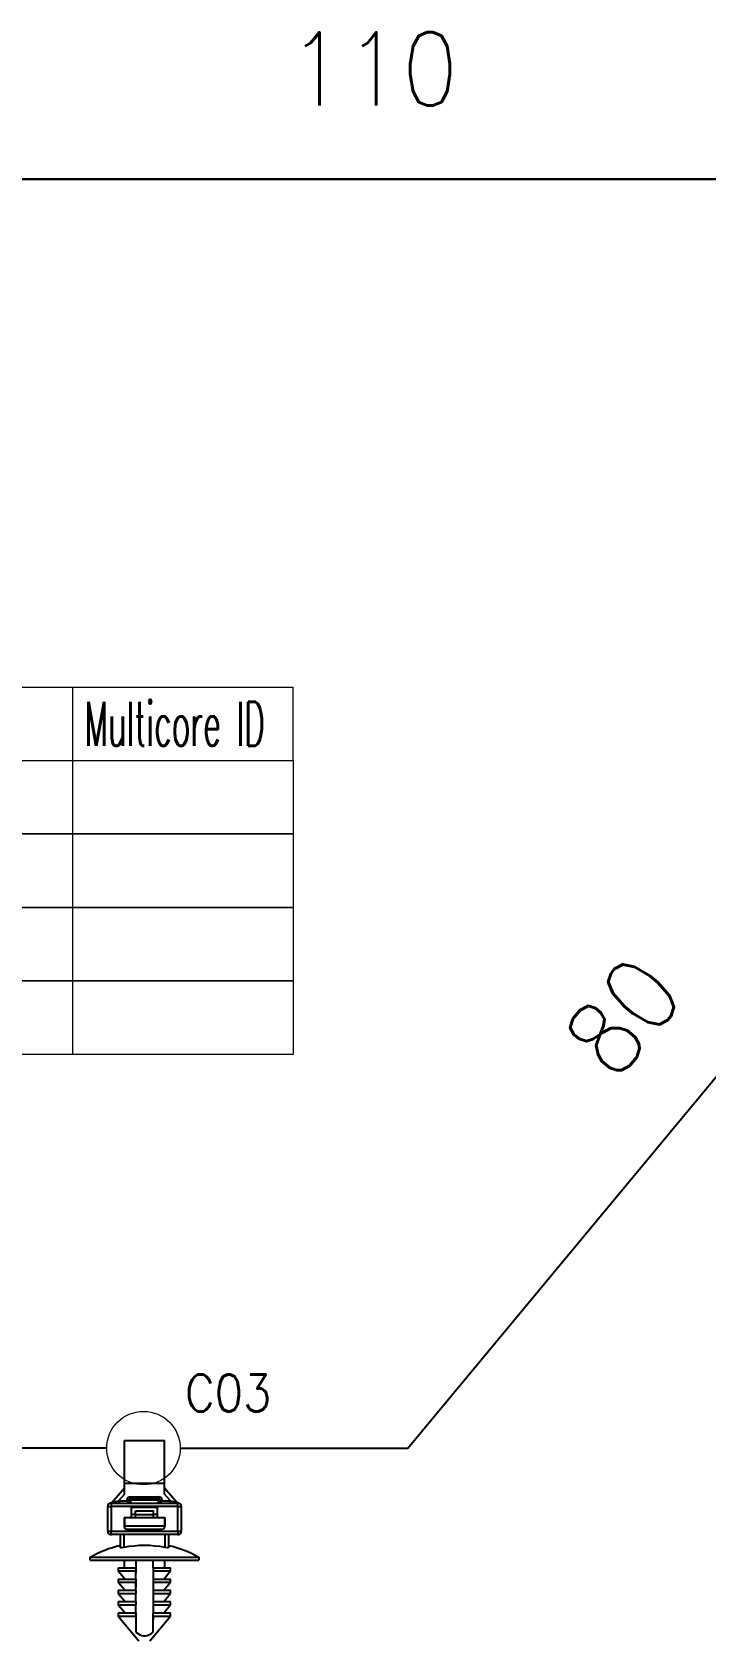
# Model space of a CAD drawing. Header units: inches. Extents: x 47316 to 59086, y 3141 to 11743.
# Drawn here: x 50762.8 to 50808.6, y 11116.9 to 11226.4 of the extents above; entities that cross this region are included whole.
import ezdxf

# ---------------------------------------------------------------- set-up
doc = ezdxf.new("R2010")
doc.units = ezdxf.units.IN
doc.header["$MEASUREMENT"] = 0
doc.styles.get("Standard").update_dxf_attribs({"font": ''})
doc.styles.add('样式 100', font='SimSun.ttf', dxfattribs={"width": 0.7, "height": 3.5})
doc.styles.get('Standard').set_extended_font_data('SimSun')
doc.linetypes.add('_VH_FELT_TAPE', pattern='A,0.4,-0.7,["FELT",Standard,S=0.3,R=0,X=-0.5,Y=-0.15],-0.7', length=1.8)

msp = doc.modelspace()

# ---------------------------------------------------------------- linework, layer by layer
at = {"color": 142, "linetype": '_VH_FELT_TAPE', "lineweight": 30, "ltscale": 5}
msp.add_line((50713.27, 11216.37), (50857.51, 11216.37), dxfattribs=at)
at = {"color": 102, "linetype": 'Continuous', "lineweight": 15}
for p, q in [((50698.09, 11181.8), (50780.59, 11181.8)), ((50698.09, 11176.8), (50780.59, 11176.8)), ((50765.59, 11171.8), (50765.59, 11176.8)), ((50765.59, 11166.8), (50765.59, 11171.8)), ((50765.59, 11161.8), (50765.59, 11166.8)), ((50765.59, 11156.8), (50765.59, 11161.8))]:
    msp.add_line(p, q, dxfattribs=at)
at = {"color": 7, "linetype": 'Continuous', "lineweight": 15}
for p, q in [((50765.59, 11176.8), (50765.59, 11181.8)), ((50780.59, 11176.8), (50780.59, 11181.8))]:
    msp.add_line(p, q, dxfattribs=at)
at = {"color": 142, "linetype": '_VH_FELT_TAPE', "lineweight": -3, "ltscale": 5}
msp.add_line((50767.9, 11130), (50729, 11130), dxfattribs=at)
at = {"color": 1, "lineweight": -3}
for p, q in [((50769.11, 11127.62), (50769.11, 11130.52)), ((50769.11, 11130.52), (50771.83, 11130.52)), ((50771.83, 11127.62), (50771.83, 11130.52)), ((50771.83, 11127.62), (50771.83, 11129.96)), ((50768.24, 11126.3), (50769.11, 11127.3)), ((50769.11, 11127.62), (50771.83, 11127.62)), ((50769.11, 11126.87), (50769.11, 11127.62)), ((50771.83, 11126.87), (50771.83, 11127.62)), ((50771.83, 11127.3), (50771.83, 11127.39)), ((50771.83, 11127.3), (50772.7, 11126.3)), ((50768.18, 11126.26), (50768.16, 11126.26)), ((50768.2, 11126.26), (50772.74, 11126.26)), ((50768.2, 11126.26), (50768.2, 11126.03)), ((50768.29, 11126.32), (50768.7, 11126.4)), ((50769.11, 11126.87), (50768.7, 11126.4)), ((50768.7, 11126.4), (50768.7, 11126.26)), ((50768.7, 11126.4), (50769.11, 11126.4)), ((50769.11, 11126.4), (50769.28, 11126.4)), ((50769.42, 11126.45), (50769.28, 11126.45)), ((50769.28, 11126.4), (50769.28, 11126.45)), ((50769.28, 11126.4), (50769.42, 11126.26)), ((50769.51, 11126.45), (50769.42, 11126.45)), ((50769.42, 11126.26), (50769.42, 11126.45)), ((50769.51, 11126.54), (50769.51, 11126.68)), ((50769.51, 11126.68), (50771.43, 11126.68)), ((50769.51, 11126.54), (50771.43, 11126.54)), ((50769.51, 11126.45), (50769.51, 11126.54)), ((50771.43, 11126.45), (50769.51, 11126.45)), ((50769.51, 11126.45), (50769.51, 11126.26)), ((50771.43, 11126.54), (50771.43, 11126.68)), ((50771.43, 11126.45), (50771.43, 11126.54)), ((50771.43, 11126.45), (50771.52, 11126.45)), ((50771.43, 11126.26), (50771.43, 11126.45)), ((50771.52, 11126.45), (50771.52, 11126.26)), ((50771.52, 11126.45), (50771.66, 11126.45)), ((50771.52, 11126.26), (50771.66, 11126.4)), ((50771.66, 11126.45), (50771.66, 11126.4)), ((50771.66, 11126.4), (50771.83, 11126.4)), ((50772.24, 11126.4), (50771.83, 11126.87)), ((50771.83, 11126.4), (50772.24, 11126.4)), ((50772.24, 11126.4), (50772.65, 11126.32)), ((50772.24, 11126.26), (50772.24, 11126.4)), ((50772.74, 11126.03), (50772.74, 11126.26)), ((50772.77, 11126.26), (50772.78, 11126.26)), ((50767.97, 11124.34), (50767.97, 11126.03)), ((50767.97, 11126.03), (50768.2, 11126.03)), ((50768.2, 11126.03), (50768.2, 11124.34)), ((50772.74, 11126.03), (50768.2, 11126.03)), ((50769.09, 11125.28), (50769.09, 11124.67)), ((50769.09, 11125.28), (50769.11, 11125.28)), ((50769.11, 11125.28), (50769.11, 11124.72)), ((50769.11, 11125.28), (50771.83, 11125.28)), ((50769.58, 11125.28), (50769.58, 11125.98)), ((50769.58, 11125.98), (50771.36, 11125.98)), ((50769.58, 11125.51), (50769.86, 11125.51)), ((50769.86, 11125.47), (50769.86, 11125.72)), ((50769.86, 11125.72), (50771.08, 11125.72)), ((50769.86, 11125.28), (50769.86, 11125.47)), ((50769.86, 11125.47), (50771.08, 11125.47)), ((50771.08, 11125.47), (50771.08, 11125.72)), ((50771.08, 11125.51), (50771.36, 11125.51)), ((50771.08, 11125.28), (50771.08, 11125.47)), ((50771.36, 11125.28), (50771.36, 11125.98)), ((50771.83, 11125.28), (50771.83, 11124.72)), ((50771.83, 11125.28), (50771.85, 11125.28)), ((50771.85, 11125.28), (50771.85, 11124.67)), ((50772.74, 11124.34), (50772.74, 11126.03)), ((50772.74, 11126.03), (50772.97, 11126.03)), ((50772.97, 11126.03), (50772.97, 11124.34)), ((50767.97, 11124.34), (50768.2, 11124.34)), ((50768.2, 11124.34), (50772.74, 11124.34)), ((50768.2, 11124.11), (50768.2, 11124.34)), ((50772.74, 11124.11), (50768.2, 11124.11)), ((50768.83, 11123.23), (50768.83, 11124.11)), ((50769.07, 11124.11), (50769.07, 11123.23)), ((50769.11, 11124.72), (50771.83, 11124.72)), ((50769.28, 11124.48), (50771.66, 11124.48)), ((50771.88, 11123.23), (50771.88, 11124.11)), ((50772.11, 11124.11), (50772.11, 11123.23)), ((50772.74, 11124.34), (50772.74, 11124.11)), ((50772.74, 11124.34), (50772.97, 11124.34)), ((50768.83, 11123.22), (50768.83, 11123.23)), ((50768.84, 11123.22), (50768.83, 11123.22)), ((50768.86, 11123.21), (50768.84, 11123.22)), ((50768.84, 11123.22), (50768.84, 11123.22)), ((50768.93, 11123.21), (50768.86, 11123.21)), ((50769.07, 11123.23), (50768.93, 11123.21)), ((50772.02, 11123.21), (50771.88, 11123.23)), ((50772.07, 11123.21), (50772.02, 11123.21)), ((50772.1, 11123.22), (50772.07, 11123.21)), ((50772.11, 11123.22), (50772.1, 11123.22)), ((50772.11, 11123.23), (50772.11, 11123.22)), ((50772.11, 11123.22), (50772.11, 11123.22)), ((50766.77, 11122.57), (50774.17, 11122.57)), ((50766.77, 11122.38), (50766.77, 11122.57)), ((50766.77, 11122.38), (50774.17, 11122.38)), ((50768.68, 11121.86), (50769.89, 11121.86)), ((50768.68, 11121.86), (50768.68, 11121.65)), ((50769.11, 11121.86), (50769.11, 11122.38)), ((50769.89, 11122.38), (50769.89, 11121.86)), ((50769.89, 11121.86), (50769.89, 11121.65)), ((50771.06, 11121.86), (50771.06, 11122.38)), ((50771.06, 11121.86), (50771.06, 11121.65)), ((50771.06, 11121.86), (50772.25, 11121.86)), ((50771.83, 11122.38), (50771.83, 11121.86)), ((50772.25, 11121.65), (50772.25, 11121.86)), ((50774.17, 11122.57), (50774.17, 11122.38)), ((50768.68, 11121.65), (50769.15, 11121.09)), ((50768.68, 11121.65), (50769.89, 11121.65)), ((50768.68, 11121.09), (50768.68, 11120.88)), ((50768.68, 11121.09), (50769.89, 11121.09)), ((50768.68, 11120.88), (50769.15, 11120.32)), ((50768.68, 11120.88), (50769.89, 11120.88)), ((50769.89, 11121.65), (50769.89, 11121.49)), ((50769.89, 11121.09), (50769.89, 11121.65)), ((50769.89, 11121.09), (50769.89, 11120.88)), ((50769.89, 11120.86), (50769.89, 11120.88)), ((50769.89, 11120.32), (50769.89, 11120.88)), ((50769.89, 11120.86), (50769.89, 11120.52)), ((50771.06, 11121.65), (50771.06, 11121.09)), ((50771.06, 11121.65), (50772.25, 11121.65)), ((50771.06, 11121.09), (50771.06, 11120.88)), ((50771.06, 11121.09), (50772.25, 11121.09)), ((50771.06, 11120.88), (50771.06, 11120.32)), ((50771.06, 11120.88), (50772.25, 11120.88)), ((50771.78, 11121.09), (50772.25, 11121.65)), ((50771.78, 11120.32), (50772.25, 11120.88)), ((50772.25, 11120.88), (50772.25, 11121.09)), ((50768.68, 11120.32), (50768.68, 11120.11)), ((50768.68, 11120.32), (50769.89, 11120.32)), ((50768.68, 11120.11), (50769.15, 11119.55)), ((50768.68, 11120.11), (50769.89, 11120.11)), ((50769.89, 11120.32), (50769.89, 11120.11)), ((50769.89, 11119.86), (50769.89, 11120.11)), ((50769.89, 11119.55), (50769.89, 11120.11)), ((50771.06, 11120.32), (50771.06, 11120.11)), ((50771.06, 11120.32), (50772.25, 11120.32)), ((50771.06, 11120.11), (50771.06, 11119.55)), ((50771.06, 11120.11), (50772.25, 11120.11)), ((50771.78, 11119.55), (50772.25, 11120.11)), ((50772.25, 11120.11), (50772.25, 11120.32)), ((50768.68, 11119.55), (50769.89, 11119.55)), ((50768.68, 11119.55), (50768.68, 11119.34)), ((50768.68, 11119.34), (50769.89, 11119.34)), ((50768.68, 11119.34), (50769.15, 11118.78)), ((50768.68, 11118.78), (50769.89, 11118.78)), ((50768.68, 11118.78), (50768.68, 11118.56)), ((50768.68, 11118.56), (50769.89, 11118.56)), ((50768.68, 11118.56), (50770.09, 11116.88)), ((50769.89, 11119.55), (50769.89, 11119.34)), ((50769.89, 11119.09), (50769.89, 11119.34)), ((50769.89, 11118.78), (50769.89, 11119.34)), ((50769.89, 11118.78), (50769.89, 11118.56)), ((50769.89, 11118.56), (50769.89, 11117.48)), ((50770.83, 11116.88), (50772.25, 11118.56)), ((50771.06, 11119.55), (50771.06, 11119.34)), ((50771.06, 11119.55), (50772.25, 11119.55)), ((50771.06, 11119.34), (50771.06, 11119.09)), ((50771.06, 11119.34), (50771.06, 11118.78)), ((50771.06, 11119.34), (50772.25, 11119.34)), ((50771.06, 11118.56), (50771.06, 11118.78)), ((50771.06, 11118.78), (50772.25, 11118.78)), ((50771.06, 11117.48), (50771.06, 11118.56)), ((50771.06, 11118.56), (50771.06, 11118.32)), ((50771.06, 11118.56), (50772.25, 11118.56)), ((50771.78, 11118.78), (50772.25, 11119.34)), ((50772.25, 11119.34), (50772.25, 11119.55)), ((50772.25, 11118.56), (50772.25, 11118.78)), ((50769.89, 11117.48), (50770.07, 11117.35)), ((50770.94, 11117.39), (50771.06, 11117.48)), ((50770.07, 11117.35), (50770.17, 11117.29)), ((50770.17, 11117.29), (50770.29, 11117.24)), ((50770.29, 11117.24), (50770.41, 11117.22)), ((50770.41, 11117.22), (50770.54, 11117.22)), ((50770.54, 11117.22), (50770.66, 11117.25)), ((50770.66, 11117.25), (50770.76, 11117.29)), ((50770.76, 11117.29), (50770.85, 11117.34)), ((50770.85, 11117.34), (50770.94, 11117.39))]:
    msp.add_line(p, q, dxfattribs=at)
at = {"color": 142, "linetype": '_VH_FELT_TAPE', "lineweight": -3, "ltscale": 5}
msp.add_lwpolyline([(50772.9, 11130), (50788.38, 11130), (50828.93, 11178.89)], dxfattribs=at)
at = {"color": 102, "linetype": 'Continuous', "lineweight": 15}
for points in [[(50698.09, 11171.8), (50698.09, 11176.8), (50780.59, 11176.8), (50780.59, 11171.8)], [(50698.09, 11166.8), (50698.09, 11171.8), (50780.59, 11171.8), (50780.59, 11166.8)], [(50698.09, 11161.8), (50698.09, 11166.8), (50780.59, 11166.8), (50780.59, 11161.8)], [(50698.09, 11156.8), (50698.09, 11161.8), (50780.59, 11161.8), (50780.59, 11156.8)]]:
    msp.add_lwpolyline(points, close=True, dxfattribs=at)
at = {"color": 40, "linetype": 'Continuous', "lineweight": 15}
msp.add_circle((50770.4, 11130), 2.5, dxfattribs=at)
at = {"color": 1, "lineweight": -3}
for centre, radius, start, end in [((50768.2, 11126.03), 0.234, 90, 180), ((50768.13, 11126.4), 0.14, 288.2386, 318.6399), ((50768.2, 11126.37), 0.11, 272.3655, 332.0985), ((50768.37, 11125.97), 0.364, 101.7852, 111.168), ((50769.51, 11126.45), 0.234, 90, 180), ((50769.51, 11126.45), 0.0936, 90, 180), ((50771.43, 11126.45), 0.234, 0, 90), ((50771.43, 11126.45), 0.0936, 0, 90), ((50772.75, 11126.37), 0.11, 207.9015, 267.6345), ((50772.57, 11125.96), 0.366, 68.8555, 78.1806), ((50772.81, 11126.4), 0.14, 221.3601, 251.7614), ((50772.74, 11126.03), 0.234, 0, 90), ((50768.2, 11124.34), 0.234, 180, 270), ((50769.28, 11124.67), 0.187, 180, 270), ((50771.66, 11124.67), 0.187, 270, 0), ((50772.74, 11124.34), 0.234, 270, 0), ((50770.45, 11116.13), 7.41, 102.6164, 119.7502), ((50770.47, 11116.06), 7.31, 78.9215, 101.0785), ((50770.47, 11116.05), 7.49, 60.4116, 77.364)]:
    msp.add_arc(centre, radius, start, end, dxfattribs=at)

# ---------------------------------------------------------------- texts
at = {"color": 7, "linetype": '_VH_FELT_TAPE', "lineweight": 18, "ltscale": 5, "insert": (50780.25, 11226.37), "char_height": 5, "width": 12.8571, "attachment_point": 1, "style": '样式 100'}
msp.add_mtext('\\Fromans.shx;\\W0.9000000000;\\T1.0000000000;\\o\\l110', dxfattribs=at)
at = {"color": 7, "linetype": 'Continuous', "lineweight": 15, "insert": (50766.39, 11180.8), "char_height": 3, "width": 14, "attachment_point": 1, "style": '样式 100'}
msp.add_mtext('\\Fromans.shx;\\W0.5185185185;\\T1.0000000000;\\o\\lMulticore ID', dxfattribs=at)
at = {"color": 7, "linetype": '_VH_FELT_TAPE', "lineweight": 18, "ltscale": 5, "insert": (50798.63, 11158.02), "char_height": 5, "width": 8.5714, "attachment_point": 1, "rotation": 50.3286, "style": '样式 100'}
msp.add_mtext('\\Fromans.shx;\\W0.9000000000;\\T1.0000000000;\\o\\l80', dxfattribs=at)
at = {"color": 21, "linetype": 'Continuous', "lineweight": 15, "insert": (50773.22, 11135), "char_height": 2.5, "width": 6.5357, "attachment_point": 1, "style": '样式 100'}
msp.add_mtext('\\Fromans.shx;\\W0.9000000000;\\T1.0000000000;\\o\\lC03', dxfattribs=at)

doc.saveas('drawing.dxf')
